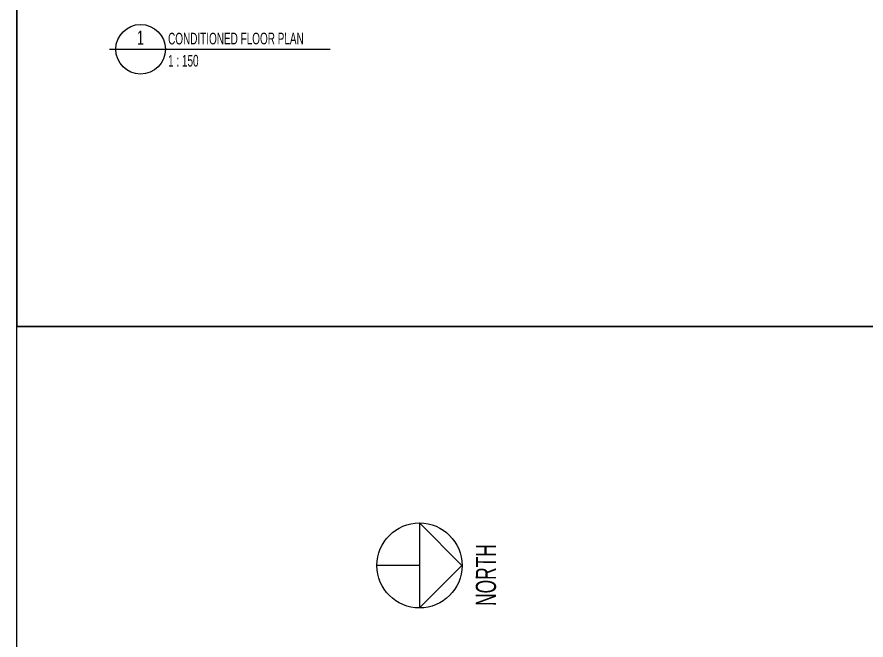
# Model space of a CAD drawing. Header units: inches. Extents: x 26998 to 46838, y -509 to 4343.
# Drawn here: x 37995.35 to 38022.86, y 917.44 to 937.64 of the extents above; entities that cross this region are included whole.
import ezdxf

# ---------------------------------------------------------------- set-up
doc = ezdxf.new("R2010")
doc.units = ezdxf.units.IN
doc.header["$LTSCALE"] = 0.5
doc.header["$MEASUREMENT"] = 0
doc.layers.add('NUEVO DIBUJO', color=2, linetype='Continuous')
doc.styles.get("Standard").update_dxf_attribs({"font": 'romans.shx', "width": 0.75})

msp = doc.modelspace()

# ---------------------------------------------------------------- linework, layer by layer
at = {"color": 0}
for p, q in [((37995.3547636, 970.6833617), (37995.3547636, 927.6091075)), ((38056.4845968, 927.6091075), (37995.3547636, 927.6091075)), ((37995.3547636, 927.6091075), (38057.1833403, 927.6091075)), ((38008.3888405, 921.2397698), (38008.3953087, 918.4826143)), ((38008.3888405, 921.2397698), (38009.7674182, 919.8611921)), ((38007.0167009, 919.8611921), (38007.0167009, 919.8611921)), ((38008.3953087, 918.4826143), (38009.7674182, 919.8611921)), ((38009.7738864, 919.8611921), (38009.7738864, 919.8611921))]:
    msp.add_line(p, q, dxfattribs=at)
at = {"color": 2, "linetype": 'ByBlock'}
for points in [[(38008.3888405, 921.2397698), (38008.3920596, 918.4826105), (38009.7674182, 919.8611921), (38008.3888405, 921.239755)], [(38008.3888405, 919.8611921), (38007.013478, 919.8611921)]]:
    msp.add_lwpolyline(points, dxfattribs=at)
msp.add_circle((38008.3920596, 919.8611921), 1.3785816, dxfattribs=at)
at = {"layer": 'NUEVO DIBUJO', "color": 2}
msp.add_line((37998.3569195, 936.5917113), (38005.4993481, 936.5917113), dxfattribs=at)
for points in [[(37995.3547636, 970.6833617), (38057.1833403, 970.6833617), (38057.1833403, 927.6091075), (37995.3547636, 927.6091075)], [(37995.3547636, 927.6091075), (38057.1833403, 927.6091075), (38057.1833403, 884.5348533), (37995.3547636, 884.5348533)]]:
    msp.add_lwpolyline(points, close=True, dxfattribs=at)
msp.add_circle((37999.3596797, 936.5917113), 0.8041001, dxfattribs=at)

# ---------------------------------------------------------------- texts
at = {"color": 2, "linetype": 'ByBlock', "attachment_point": 1}
for s, width, gutter_width, insert, char_height, rotation in [('{\\fArial Narrow|b0|i0|c0|p34;1 }', 15.90994782, 2.3177398, (37999.2436577, 937.1987762), 0.463547963, 0.05406191), ('{\\fArial Narrow|b0|i0|c0|p34;CONDITIONED FLOOR PLAN}', 12.895706027, 1.8786291, (38000.2493472, 937.1247832), 0.375725824, 0.05406191), ('{\\fArial Narrow|b0|i0|c0|p34;1 : 150}', 12.895706027, 1.8786291, (38000.2493472, 936.4071927), 0.375725824, 0.05406191), ('{\\fArial Narrow|b0|i0|c0|p34;NORTH}', 2.450617756, 3.274167, (38010.2145648, 918.5517883), 0.654833408, 89.79899697)]:
    msp.add_mtext_dynamic_manual_height_columns(s, width=width, gutter_width=gutter_width, heights=[0], dxfattribs=dict(at, insert=insert, char_height=char_height, rotation=rotation))

doc.saveas('drawing.dxf')
